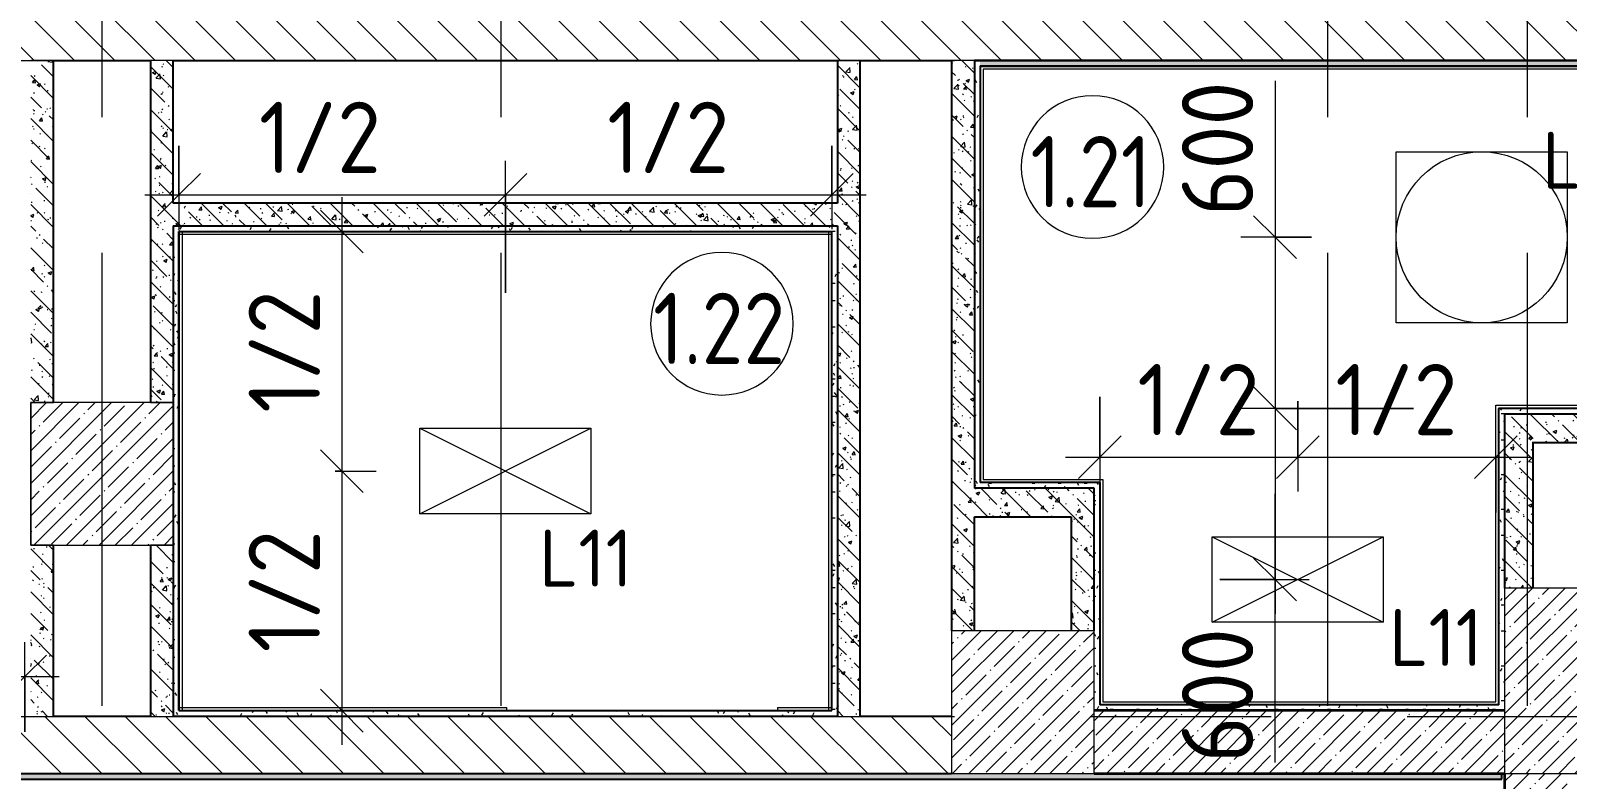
# Model space of a CAD drawing. Header units: millimetres. Extents: x 35802 to 233035, y -8553 to 29000.
# Drawn here: x 70310 to 75700, y 10880 to 13504 of the extents above; entities that cross this region are included whole.
import ezdxf

# ---------------------------------------------------------------- set-up
doc = ezdxf.new("R2010")
doc.units = ezdxf.units.MM
doc.linetypes.add('Осевая', pattern=[3175, 635, -476.25, 1587.5, -476.25])
for name, color, linetype, lineweight in [('A-ANNO-DIMS', 7, 'Continuous', 9), ('A-ANNO-DIMS-100', 7, 'Continuous', 9), ('A-ANNO-NOTE', 7, 'Continuous', 9), ('A-AREA-IDEN', 7, 'Continuous', 9), ('A-WALL', 7, 'Continuous', 9), ('E-LITE-EQPM-IDEN', 7, 'Continuous', 9), ('I-WALL', 7, 'Continuous', 9), ('S-COLS', 7, 'Continuous', 9), ('Оси-2', 7, 'Осевая', 9)]:
    doc.layers.add(name, color=color, linetype=linetype, lineweight=lineweight)
for name, color, linetype, lineweight, true_color in [('A-WALL-1', 7, 'Continuous', 35, 0x3c3c3c), ('A-WALL-2', 7, 'Continuous', 25, 0x3c3c3c), ('A-WALL-FNSH-2', 7, 'Continuous', 13, 0x3c3c3c)]:
    doc.layers.add(name, color=color, linetype=linetype, lineweight=lineweight, true_color=true_color)
doc.styles.add('GOST Common', font='GOST_Common.ttf', dxfattribs={"height": 200})
doc.styles.add('GOST Common_1', font='GOST_Common.ttf', dxfattribs={"width": 0.9, "height": 250})
doc.styles.add('ISOCPEUR', font='isocpeur.ttf', dxfattribs={"width": 0.9, "height": 250})
doc.dimstyles.new('ISO-2_5_0_9К_БОЛЬШОЙ', dxfattribs={"dimscale": 304.8, "dimtxt": 248.995294, "dimasz": 0.492126, "dimexe": 0.393701, "dimexo": 0.984252, "dimgap": 0, "dimtad": 1, "dimdec": 0, "dimrnd": 10, "dimzin": 0, "dimdsep": 46, "dimtxsty": 'ISOCPEUR', "dimblk1": 'OBLIQUE', "dimblk2": 'OBLIQUE', "dimsah": 1, "dimcen": 0.09, "dimdle": 0.393701, "dimazin": 0, "dimtfac": 1, "dimtdec": 4, "dimtix": 1, "dimtmove": 0, "dimatfit": 3, "dimfxl": 1, "dimtvp": 1, "dimtolj": 1, "dimtzin": 0, "dimarcsym": 2})
doc.dimstyles.new('ISO-2_5_0_9К_БОЛЬШОЙ_1', dxfattribs={"dimscale": 304.8, "dimtxt": 248.995294, "dimasz": 0.492126, "dimexe": 0.393701, "dimexo": 0.984252, "dimgap": 0, "dimtad": 1, "dimdec": 0, "dimrnd": 10, "dimzin": 0, "dimdsep": 46, "dimtxsty": 'ISOCPEUR', "dimblk1": 'OBLIQUE', "dimblk2": 'OBLIQUE', "dimsah": 1, "dimcen": 0.09, "dimdle": 0.393701, "dimazin": 0, "dimtfac": 1, "dimtdec": 4, "dimtix": 1, "dimtmove": 2, "dimatfit": 3, "dimfxl": 1, "dimtvp": 1, "dimtolj": 1, "dimtzin": 0, "dimarcsym": 2})
doc.dimstyles.new('ISO-2_5_0_9К_БОЛЬШОЙ_2', dxfattribs={"dimscale": 304.8, "dimtxt": 248.995294, "dimasz": 0.492126, "dimexe": 0.393701, "dimexo": 0.984252, "dimgap": 0, "dimtad": 1, "dimdec": 0, "dimrnd": 10, "dimzin": 0, "dimdsep": 46, "dimtxsty": 'ISOCPEUR', "dimblk1": 'OBLIQUE', "dimblk2": 'OBLIQUE', "dimsah": 1, "dimcen": 0.09, "dimdle": 0.393701, "dimazin": 0, "dimtfac": 1, "dimtdec": 4, "dimtix": 1, "dimtmove": 1, "dimatfit": 3, "dimfxl": 1, "dimtvp": 1, "dimtolj": 1, "dimtzin": 0, "dimarcsym": 2})
pattern_1 = [(135, (0, 0), (-75.43415, -75.43415), [106.68, -17.78, 3.556, -17.78]), (135, (0, 75.39), (-75.43415, -75.43415), []), (50, (0, 0), (127.52922, -11.15758), [13.335, -146.685]), (355, (0, 0), (-24.66966, 133.74002), [10.668, -117.348]), (100.451, (10.63, -0.93), (102.85973, 122.58178), [11.333, -124.663]), (46.184, (0, 35.56), (189.75516, -29.43036), [20.002, -220.027]), (96.636, (15.81, 33.1), (166.1822, 173.1996), [17, -186.995]), (351.184, (0, 35.56), (166.18393, 173.19757), [16.002, -176.022]), (21, (17.78, 26.67), (106.13027, -71.58603), [13.335, -146.685]), (326, (17.78, 26.67), (43.26188, 128.93175), [10.668, -117.348]), (71.451, (26.62, 20.7), (149.39198, 57.34505), [11.333, -124.663]), (37.5, (0, 0), (2.162228, 59.188357), [3.353, -112.573, 3.353, -115.773, -117.792]), (37.5, (0, 0), (2.162228, 59.188357), [-235.052, 3.353, -114.44]), (7.5, (0, 0), (46.773857, 70.12615), [3.353, -64.567, 3.353, -109.906, -44.894]), (7.5, (0, 0), (46.773857, 70.12615), [-181.178, 3.353, -41.542]), (327.5, (-39.65, 0), (94.91367, -4.010093), [3.353, -41.097, 3.353, -135.331, -184.023]), (327.5, (-39.65, 0), (94.91367, -4.010093), [-183.134, 3.353, -180.67]), (317.5, (-57.43, 0), (103.69057, 17.79882), [3.353, -54.432, 3.353, -88.748, -130.683]), (317.5, (-57.43, 0), (103.69057, 17.79882), [-149.885, 3.353, -127.33])]
pattern_2 = [(45, (0, 0), (-57.02463, 57.02463), []), (45, (57.025, 0), (-57.02463, 57.02463), [100.806, -20.161, 3.353, -16.808])]
pattern_3 = [(135, (0, 0), (-70.71068, -70.71068), [])]
pattern_4 = [(0, (0, 0), (121.92, 30.48), [10.058, -81.382, 10.058, -81.382, -487.68]), (0, (0, 0), (121.92, 30.48), [-182.88, 10.058, -172.822, 10.058, -81.382, -213.36]), (0, (0, 0), (121.92, 30.48), [-457.2, 10.058, -50.902, 10.058, -142.342]), (120, (45.72, 15.24), (-87.356454, 90.345817), [10.058, -81.382, 10.058, -81.382, -487.68]), (120, (45.72, 15.24), (-87.356454, 90.345817), [-182.88, 10.058, -172.822, 10.058, -81.382, -213.36]), (120, (45.72, 15.24), (-87.356454, 90.345817), [-457.2, 10.058, -50.902, 10.058, -142.342]), (240, (60.96, 76.2), (-34.563546, -120.825817), [10.058, -81.382, 10.058, -81.382, -487.68]), (240, (60.96, 76.2), (-34.563546, -120.825817), [-182.88, 10.058, -172.822, 10.058, -81.382, -213.36]), (240, (60.96, 76.2), (-34.563546, -120.825817), [-457.2, 10.058, -50.902, 10.058, -142.342])]

# ---------------------------------------------------------------- blocks, each defined once
blk = doc.blocks.new('BSC_Колонна _Прямоугольная - 650х500-23287315-План расстановки осветительного оборудования 1 этажа в осях 12-23')
at = {"layer": 'S-COLS'}
h = blk.add_hatch(dxfattribs=at)
h.set_pattern_fill('FP_32', color=256, style=0, pattern_type=2)
h.set_pattern_definition([(135, (11225, -75730), (-57.02463, -57.02463), []), (135, (11225, -75672.975), (-57.02463, -57.02463), [100.806, -20.161, 3.353, -16.808])])
h.paths.add_polyline_path([(325, -250), (325, 250), (-325, 250), (-325, -250), (169.3, -250)])
for p, q in [((325, 250), (-325, 250)), ((-325, 250), (-325, -250)), ((325, -250), (325, 250)), ((-325, -250), (325, -250))]:
    blk.add_line(p, q, dxfattribs=at)
blk = doc.blocks.new('BSC_Колонна _Прямоугольная - 500х500-V25-План расстановки осветительного оборудования 1 этажа в осях 12-23')
at = {"layer": 'S-COLS'}
h = blk.add_hatch(dxfattribs=at)
h.set_pattern_fill('FP_33', color=256, style=0, pattern_type=2)
h.set_pattern_definition([(45, (-73790, -11150), (-57.02463, 57.02463), []), (45, (-73732.975, -11150), (-57.02463, 57.02463), [100.806, -20.161, 3.353, -16.808])])
h.paths.add_polyline_path([(-250, -250), (250, -250), (250, 250), (-250, 250), (-250, -94.3)])
for p, q in [((250, 250), (-250, 250)), ((-250, 250), (-250, -250)), ((250, -250), (250, 250)), ((-250, -250), (250, -250))]:
    blk.add_line(p, q, dxfattribs=at)
blk = doc.blocks.new('Марка_Помещения - Номер-25198446-План расстановки осветительного оборудования 1 этажа в осях 12-23')
at = {"layer": 'A-AREA-IDEN'}
for start, end in [(360, 180), (180, 360)]:
    blk.add_arc((0, 0), 2.5, start, end, dxfattribs=at)
blk = doc.blocks.new('DIMBLOCK143-План расстановки осветительного оборудования 1 этажа в осях 12-23')
at = {"layer": 'A-ANNO-DIMS-100'}
for p, q in [((69479.9, 11927), (69479.9, 11119.9)), ((69479.9, 11239.9), (69479.9, 11927)), ((70289.8, 11045.9), (70289.8, 11359.9)), ((69479.9, 11239.9), (70409.8, 11239.9)), ((70289.8, 11239.9), (70289.8, 11045.9))]:
    blk.add_line(p, q, dxfattribs=at)
at = {"layer": 'A-ANNO-DIMS-100', "lineweight": 20}
for p, q in [((69479.9, 11239.9), (69554.9, 11314.9)), ((70289.8, 11239.9), (70364.8, 11314.9)), ((69479.9, 11239.9), (69404.9, 11164.9)), ((70289.8, 11239.9), (70214.8, 11164.9))]:
    blk.add_line(p, q, dxfattribs=at)
at = {"layer": 'A-ANNO-DIMS-100', "color": 0, "insert": (69669.4, 11566.5), "char_height": 250, "width": 517.144, "attachment_point": 1, "line_spacing_factor": 1.149209, "style": 'ISOCPEUR'}
blk.add_mtext('1/2', dxfattribs=at)
blk = doc.blocks.new('_Oblique')
at = {"color": 0, "linetype": 'ByBlock', "lineweight": -2}
blk.add_line((-0.5, -0.5), (0.5, 0.5), dxfattribs=at)
blk = doc.blocks.new('DIMBLOCK149-План расстановки осветительного оборудования 1 этажа в осях 12-23')
at = {"layer": 'A-ANNO-DIMS-100'}
for p, q in [((70830, 13100), (70830, 12808.3)), ((70830, 12928.3), (70830, 13100)), ((71975, 12585.4), (71975, 13048.3)), ((70710, 12928.3), (71975, 12928.3)), ((71975, 12928.3), (71975, 12585.4))]:
    blk.add_line(p, q, dxfattribs=at)
at = {"layer": 'A-ANNO-DIMS-100', "lineweight": 20}
for p, q in [((70830, 12928.3), (70905, 13003.3)), ((71975, 12928.3), (72050, 13003.3)), ((70830, 12928.3), (70755, 12853.3)), ((71975, 12928.3), (71900, 12853.3))]:
    blk.add_line(p, q, dxfattribs=at)
at = {"layer": 'A-ANNO-DIMS-100', "color": 0, "insert": (71110.2, 13254.9), "char_height": 250, "width": 517.144, "attachment_point": 1, "line_spacing_factor": 1.149209, "style": 'ISOCPEUR'}
blk.add_mtext('1/2', dxfattribs=at)
blk = doc.blocks.new('DIMBLOCK150-План расстановки осветительного оборудования 1 этажа в осях 12-23')
at = {"layer": 'A-ANNO-DIMS-100'}
for p, q in [((73120, 13100), (73120, 12808.3)), ((73120, 12928.3), (73120, 13100)), ((71975, 12585.4), (71975, 13048.3)), ((71975, 12928.3), (73240, 12928.3)), ((71975, 12928.3), (71975, 12585.4))]:
    blk.add_line(p, q, dxfattribs=at)
at = {"layer": 'A-ANNO-DIMS-100', "lineweight": 20}
for p, q in [((71975, 12928.3), (72050, 13003.3)), ((73120, 12928.3), (73195, 13003.3)), ((71975, 12928.3), (71900, 12853.3)), ((73120, 12928.3), (73045, 12853.3))]:
    blk.add_line(p, q, dxfattribs=at)
at = {"layer": 'A-ANNO-DIMS-100', "color": 0, "insert": (72332, 13254.9), "char_height": 250, "width": 517.144, "attachment_point": 1, "line_spacing_factor": 1.149209, "style": 'ISOCPEUR'}
blk.add_mtext('1/2', dxfattribs=at)
blk = doc.blocks.new('DIMBLOCK151-План расстановки осветительного оборудования 1 этажа в осях 12-23')
at = {"layer": 'A-ANNO-DIMS-100'}
for p, q in [((71401.1, 12920), (71401.1, 11960)), ((71207.1, 12800), (71521.1, 12800)), ((71401.1, 12800), (71207.1, 12800)), ((71377.5, 11960), (71521.1, 11960)), ((71401.1, 11960), (71377.5, 11960))]:
    blk.add_line(p, q, dxfattribs=at)
at = {"layer": 'A-ANNO-DIMS-100', "lineweight": 20}
for p, q in [((71401.1, 12800), (71326.1, 12875)), ((71401.1, 12800), (71476.1, 12725)), ((71401.1, 11960), (71326.1, 12035)), ((71401.1, 11960), (71476.1, 11885))]:
    blk.add_line(p, q, dxfattribs=at)
at = {"layer": 'A-ANNO-DIMS-100', "color": 0, "insert": (71074.4, 12164.5), "char_height": 250, "width": 517.144, "attachment_point": 1, "rotation": 90, "line_spacing_factor": 1.149209, "style": 'ISOCPEUR'}
blk.add_mtext('1/2', dxfattribs=at)
blk = doc.blocks.new('DIMBLOCK152-План расстановки осветительного оборудования 1 этажа в осях 12-23')
at = {"layer": 'A-ANNO-DIMS-100', "lineweight": 20}
for p, q in [((71401.1, 11960), (71326.1, 12035)), ((71401.1, 11960), (71476.1, 11885)), ((71401.1, 11120), (71326.1, 11195)), ((71401.1, 11120), (71476.1, 11045))]:
    blk.add_line(p, q, dxfattribs=at)
at = {"layer": 'A-ANNO-DIMS-100'}
for p, q in [((71377.5, 11960), (71521.1, 11960)), ((71401.1, 11960), (71377.5, 11960)), ((71401.1, 11960), (71401.1, 11000)), ((71207.1, 11120), (71521.1, 11120)), ((71401.1, 11120), (71207.1, 11120))]:
    blk.add_line(p, q, dxfattribs=at)
at = {"layer": 'A-ANNO-DIMS-100', "color": 0, "insert": (71074.4, 11324.5), "char_height": 250, "width": 517.144, "attachment_point": 1, "rotation": 90, "line_spacing_factor": 1.149209, "style": 'ISOCPEUR'}
blk.add_mtext('1/2', dxfattribs=at)
blk = doc.blocks.new('DIMBLOCK155-План расстановки осветительного оборудования 1 этажа в осях 12-23')
at = {"layer": 'A-ANNO-DIMS-100'}
for p, q in [((74060, 12220), (74060, 11889)), ((74060, 12009), (74060, 12220)), ((74754.5, 12205.4), (74754.5, 11889)), ((74754.5, 12009), (74754.5, 12205.4)), ((73940, 12009), (74754.5, 12009))]:
    blk.add_line(p, q, dxfattribs=at)
at = {"layer": 'A-ANNO-DIMS-100', "lineweight": 20}
for p, q in [((74060, 12009), (74135, 12084)), ((74754.5, 12009), (74829.5, 12084)), ((74060, 12009), (73985, 11934)), ((74754.5, 12009), (74679.5, 11934))]:
    blk.add_line(p, q, dxfattribs=at)
at = {"layer": 'A-ANNO-DIMS-100', "color": 0, "insert": (74191.8, 12335.6), "char_height": 250, "width": 517.144, "attachment_point": 1, "line_spacing_factor": 1.149209, "style": 'ISOCPEUR'}
blk.add_mtext('1/2', dxfattribs=at)
blk = doc.blocks.new('DIMBLOCK156-План расстановки осветительного оборудования 1 этажа в осях 12-23')
at = {"layer": 'A-ANNO-DIMS-100'}
for p, q in [((74754.5, 12205.4), (74754.5, 11889)), ((74754.5, 12009), (74754.5, 12205.4)), ((75449, 11815.1), (75449, 12129)), ((74754.5, 12009), (75569, 12009)), ((75449, 12009), (75449, 11815.1))]:
    blk.add_line(p, q, dxfattribs=at)
at = {"layer": 'A-ANNO-DIMS-100', "lineweight": 20}
for p, q in [((74754.5, 12009), (74829.5, 12084)), ((75449, 12009), (75524, 12084)), ((74754.5, 12009), (74679.5, 11934)), ((75449, 12009), (75374, 11934))]:
    blk.add_line(p, q, dxfattribs=at)
at = {"layer": 'A-ANNO-DIMS-100', "color": 0, "insert": (74886.3, 12335.6), "char_height": 250, "width": 517.144, "attachment_point": 1, "line_spacing_factor": 1.149209, "style": 'ISOCPEUR'}
blk.add_mtext('1/2', dxfattribs=at)
blk = doc.blocks.new('DIMBLOCK157-План расстановки осветительного оборудования 1 этажа в осях 12-23')
at = {"layer": 'A-ANNO-DIMS-100'}
for p, q in [((74674.7, 13328.7), (74674.7, 12754.6)), ((74674.7, 12900), (74674.7, 12180)), ((74802.4, 12780), (74554.7, 12780)), ((74674.7, 12780), (74802.4, 12780)), ((74674.7, 12754.6), (74674.7, 12480)), ((75160, 12180), (74554.7, 12180)), ((74674.7, 12180), (75160, 12180))]:
    blk.add_line(p, q, dxfattribs=at)
at = {"layer": 'A-ANNO-DIMS-100', "lineweight": 20}
for p, q in [((74674.7, 12780), (74599.7, 12855)), ((74674.7, 12780), (74749.7, 12705)), ((74674.7, 12180), (74599.7, 12255)), ((74674.7, 12180), (74749.7, 12105))]:
    blk.add_line(p, q, dxfattribs=at)
at = {"layer": 'A-ANNO-DIMS-100', "color": 0, "insert": (74348.1, 12854.6), "char_height": 250, "width": 568.858, "attachment_point": 1, "rotation": 90, "line_spacing_factor": 1.149209, "style": 'ISOCPEUR'}
blk.add_mtext('600', dxfattribs=at)
blk = doc.blocks.new('DIMBLOCK158-План расстановки осветительного оборудования 1 этажа в осях 12-23')
at = {"layer": 'A-ANNO-DIMS-100', "lineweight": 20}
for p, q in [((74674.7, 12180), (74599.7, 12255)), ((74674.7, 12180), (74749.7, 12105)), ((74674.7, 11580), (74599.7, 11655)), ((74674.7, 11580), (74749.7, 11505))]:
    blk.add_line(p, q, dxfattribs=at)
at = {"layer": 'A-ANNO-DIMS-100'}
for p, q in [((75160, 12180), (74554.7, 12180)), ((74674.7, 12180), (74674.7, 11460)), ((74674.7, 12180), (75160, 12180)), ((74674.7, 11512), (74674.7, 11880)), ((74480.8, 11580), (74794.7, 11580)), ((74674.7, 11580), (74480.8, 11580)), ((74674.7, 10937.9), (74674.7, 11512))]:
    blk.add_line(p, q, dxfattribs=at)
at = {"layer": 'A-ANNO-DIMS-100', "color": 0, "insert": (74348.1, 10937.9), "char_height": 250, "width": 568.858, "attachment_point": 1, "rotation": 90, "line_spacing_factor": 1.149209, "style": 'ISOCPEUR'}
blk.add_mtext('600', dxfattribs=at)

msp = doc.modelspace()

# ---------------------------------------------------------------- hatches: boundary and pattern name
at = {"layer": 'I-WALL'}
h = msp.add_hatch(dxfattribs=at)
h.set_pattern_fill('FP_20', color=256, style=0, pattern_type=2)
h.set_pattern_definition(pattern_3)
h.paths.add_polyline_path([(84590, 13400), (84590, 13600), (68650, 13600), (68650, 13400), (83263.9, 13400)])
h = msp.add_hatch(dxfattribs=at)
h.set_pattern_fill('FP_21', color=256, style=0, pattern_type=2)
h.set_pattern_definition(pattern_1)
h.paths.add_polyline_path([(70309.8, 11100), (70389.8, 11100), (70389.8, 11700), (70310, 11700), (70310, 12200), (70389.8, 12200), (70389.8, 13400), (70309.8, 13400), (70309.8, 12089.9)])
h = msp.add_hatch(dxfattribs=at)
h.set_pattern_fill('FP_21', color=256, style=0, pattern_type=2)
h.set_pattern_definition(pattern_1)
h.paths.add_polyline_path([(70810, 11100), (70810, 11700), (70730, 11700), (70730, 11100)])
h.paths.add_polyline_path([(70810, 12200), (70810, 13400), (70730, 13400), (70730, 12200)])
h = msp.add_hatch(dxfattribs=at)
h.set_pattern_fill('FP_21', color=256, style=0, pattern_type=2)
h.set_pattern_definition(pattern_1)
h.paths.add_polyline_path([(73140, 11100), (73220, 11100), (73220, 13400), (73140, 13400), (73140, 12089.9)])
h = msp.add_hatch(dxfattribs=at)
h.set_pattern_fill('FP_21', color=256, style=0, pattern_type=2)
h.set_pattern_definition(pattern_1)
h.paths.add_polyline_path([(73620, 11400), (73620, 13400), (73540, 13400), (73540, 11400), (73574.3, 11400)])
h = msp.add_hatch(dxfattribs=at)
h.set_pattern_fill('FP_67', color=256, style=0, pattern_type=2)
h.set_pattern_definition(pattern_4)
h.paths.add_polyline_path([(73640, 11920), (73640, 13400), (73620, 13400), (73620, 11920)])
h = msp.add_hatch(dxfattribs=at)
h.set_pattern_fill('FP_67', color=256, style=0, pattern_type=2)
h.set_pattern_definition(pattern_4)
h.paths.add_polyline_path([(77179.8, 13380), (77179.8, 13400), (73640, 13400), (73640, 13380), (77159.8, 13380)])
h = msp.add_hatch(dxfattribs=at)
h.set_pattern_fill('FP_21', color=256, style=0, pattern_type=2)
h.set_pattern_definition(pattern_1)
h.paths.add_polyline_path([(73140, 12820), (73140, 12900), (70810, 12900), (70810, 12820), (73106.9, 12820)])
h = msp.add_hatch(dxfattribs=at)
h.set_pattern_fill('FP_67', color=256, style=0, pattern_type=2)
h.set_pattern_definition(pattern_4)
h.paths.add_polyline_path([(70810, 11120), (70830, 11120), (70830, 12820), (70810, 12820), (70810, 12089.9)])
h = msp.add_hatch(dxfattribs=at)
h.set_pattern_fill('FP_67', color=256, style=0, pattern_type=2)
h.set_pattern_definition(pattern_4)
h.paths.add_polyline_path([(73140, 12800), (73140, 12820), (70830, 12820), (70831, 12800), (73120, 12800)])
h = msp.add_hatch(dxfattribs=at)
h.set_pattern_fill('FP_67', color=256, style=0, pattern_type=2)
h.set_pattern_definition(pattern_4)
h.paths.add_polyline_path([(73120, 11100), (73140, 11100), (73140, 12800), (73120, 12800), (73120, 11120)])
h = msp.add_hatch(dxfattribs=at)
h.set_pattern_fill('FP_67', color=256, style=0, pattern_type=2)
h.set_pattern_definition(pattern_4)
h.paths.add_polyline_path([(77159.8, 12160), (77159.8, 12180), (75460, 12180), (75460, 12160), (76008.9, 12160)])
h = msp.add_hatch(dxfattribs=at)
h.set_pattern_fill('FP_67', color=256, style=0, pattern_type=2)
h.set_pattern_definition(pattern_4)
h.paths.add_polyline_path([(75460, 11140), (75480, 11140), (75480, 12160), (75460, 12160), (75460, 11141)])
h = msp.add_hatch(dxfattribs=at)
h.set_pattern_fill('FP_21', color=256, style=0, pattern_type=2)
h.set_pattern_definition(pattern_1)
h.paths.add_polyline_path([(77179.8, 12060), (77179.8, 12160), (75480, 12160), (75480, 12060), (76779.8, 12060)])
h = msp.add_hatch(dxfattribs=at)
h.set_pattern_fill('FP_21', color=256, style=0, pattern_type=2)
h.set_pattern_definition(pattern_1)
h.paths.add_polyline_path([(75580, 11550), (75580, 12060), (75480, 12060), (75480, 11550)])
h = msp.add_hatch(dxfattribs=at)
h.set_pattern_fill('FP_67', color=256, style=0, pattern_type=2)
h.set_pattern_definition(pattern_4)
h.paths.add_polyline_path([(74040, 11900), (74040, 11920), (73620, 11920), (73620, 11900), (73832.4, 11900)])
h = msp.add_hatch(dxfattribs=at)
h.set_pattern_fill('FP_67', color=256, style=0, pattern_type=2)
h.set_pattern_definition(pattern_4)
h.paths.add_polyline_path([(74060, 11140), (74060, 11920), (74040, 11920), (74040, 11140)])
h = msp.add_hatch(dxfattribs=at)
h.set_pattern_fill('FP_21', color=256, style=0, pattern_type=2)
h.set_pattern_definition(pattern_1)
h.paths.add_polyline_path([(73620, 11800), (73960, 11800), (73960, 11900), (73620, 11900)])
h = msp.add_hatch(dxfattribs=at)
h.set_pattern_fill('FP_21', color=256, style=0, pattern_type=2)
h.set_pattern_definition(pattern_1)
h.paths.add_polyline_path([(74040, 11400), (74040, 11900), (73960, 11900), (73960, 11400)])
h = msp.add_hatch(dxfattribs=at)
h.set_pattern_fill('FP_67', color=256, style=0, pattern_type=2)
h.set_pattern_definition(pattern_4)
h.paths.add_polyline_path([(73106.9, 11100), (73120, 11100), (73120, 11120), (70810, 11120), (70810, 11100), (71655.9, 11100)])
h = msp.add_hatch(dxfattribs=at)
h.set_pattern_fill('FP_67', color=256, style=0, pattern_type=2)
h.set_pattern_definition(pattern_4)
h.paths.add_polyline_path([(74040, 11120), (75480, 11120), (75480, 11140), (74040, 11140)])
h = msp.add_hatch(dxfattribs=at)
h.set_pattern_fill('FP_1', color=256, style=0, pattern_type=2)
h.set_pattern_definition(pattern_2)
h.paths.add_polyline_path([(75480, 10900), (75480, 11120), (74040, 11120), (74040, 10900), (75283.4, 10900)])
h = msp.add_hatch(dxfattribs=at)
h.set_pattern_fill('FP_20', color=256, style=0, pattern_type=2)
h.set_pattern_definition(pattern_3)
h.paths.add_polyline_path([(73540, 10900), (73540, 11100), (66760, 11100), (66760, 10900), (73106.9, 10900)])
h.paths.add_polyline_path([(66560, 10900), (66560, 11100), (62160, 11100), (62160, 10900), (64400.9, 10900)])
h = msp.add_hatch(dxfattribs=at)
h.set_pattern_fill('FP_67', color=256, style=0, pattern_type=2)
h.set_pattern_definition(pattern_4)
h.paths.add_polyline_path([(75283.4, 10880), (75470, 10880), (75470, 10900), (62160, 10900), (62160, 10880), (74557.9, 10880)])
h.paths.add_polyline_path([(61960, 10880), (61960, 10900), (61940, 10900), (61940, 10880)])
h = msp.add_hatch(dxfattribs=at)
h.set_pattern_fill('FP_1', color=256, style=0, pattern_type=2)
h.set_pattern_definition(pattern_2)
h.paths.add_polyline_path([(75700, 7900), (75700, 9330), (75480, 9330), (75480, 7900)])
h.paths.add_polyline_path([(75700, 10830), (75700, 10900), (75480, 10900), (75480, 10830)])
at = {"layer": 'S-COLS'}
h = msp.add_hatch(dxfattribs=at)
h.set_pattern_fill('FP_1', color=256, style=0, pattern_type=2)
h.set_pattern_definition(pattern_2)
h.paths.add_polyline_path([(70389.8, 11700), (70810, 11700), (70810, 12200), (70310, 12200), (70310, 11700)])

# ---------------------------------------------------------------- linework, layer by layer
at = {"layer": 'A-ANNO-NOTE'}
for p, q in [((75099.9, 13080), (75699.9, 13080)), ((75099.9, 12480), (75099.9, 13080)), ((75699.9, 13080), (75699.9, 12480)), ((75699.9, 12480), (75099.9, 12480)), ((71675, 12110), (72275, 12110)), ((71675, 11810), (71675, 12110)), ((71675, 11810), (72275, 12110)), ((71675, 12110), (72275, 11810)), ((72275, 12110), (72275, 11810)), ((72275, 11810), (71675, 11810)), ((74454.5, 11730), (75054.5, 11730)), ((74454.5, 11430), (74454.5, 11730)), ((74454.5, 11430), (75054.5, 11730)), ((74454.5, 11730), (75054.5, 11430)), ((75054.5, 11730), (75054.5, 11430)), ((75054.5, 11430), (74454.5, 11430))]:
    msp.add_line(p, q, dxfattribs=at)
msp.add_circle((75399.9, 12780), 300, dxfattribs=at)
at = {"layer": 'A-WALL'}
for p, q in [((70389.8, 13400), (70309.8, 13400)), ((70810, 13400), (70730, 13400)), ((73220, 13400), (73140, 13400)), ((73620, 13400), (73540, 13400)), ((70310, 11700), (70310, 12200)), ((70310, 12200), (70389.8, 12200)), ((70730, 12200), (70810, 12200)), ((70389.8, 11700), (70310, 11700)), ((70810, 11700), (70730, 11700)), ((70309.8, 11100), (70389.8, 11100)), ((70730, 11100), (70810, 11100)), ((73140, 11100), (73220, 11100))]:
    msp.add_line(p, q, dxfattribs=at)
at = {"layer": 'A-WALL-1'}
for p, q in [((75480, 11120), (74040, 11120)), ((74040, 10900), (75480, 10900)), ((75480, 10900), (75480, 10830))]:
    msp.add_line(p, q, dxfattribs=at)
at = {"layer": 'A-WALL-2'}
for p, q in [((70389.8, 12200), (70389.8, 13400)), ((70389.8, 13400), (70730, 13400)), ((70730, 13400), (70730, 12200)), ((70810, 12900), (70810, 13400)), ((70810, 13400), (73140, 13400)), ((73140, 13400), (73140, 12900)), ((73220, 11100), (73220, 13400)), ((73220, 13400), (73540, 13400)), ((73540, 13400), (73540, 11400)), ((73620, 13400), (77179.8, 13400)), ((73620, 13400), (73620, 11900)), ((77179.8, 13400), (73620, 13400)), ((77159.8, 13380), (73640, 13380)), ((73640, 13380), (73640, 11920)), ((73140, 12900), (70810, 12900)), ((70810, 12820), (73140, 12820)), ((70810, 12820), (70810, 11100)), ((70830, 11120), (70830, 12800)), ((70830, 12800), (73120, 12800)), ((73120, 11120), (73120, 12800)), ((73140, 12820), (73140, 11100)), ((77159.8, 12180), (75460, 12180)), ((75460, 11140), (75460, 12180)), ((77179.8, 12160), (75480, 12160)), ((75480, 12160), (75480, 11550)), ((75580, 12060), (76679.8, 12060)), ((75580, 11550), (75580, 12060)), ((74060, 11920), (73640, 11920)), ((74060, 11920), (74060, 11140)), ((74040, 11900), (73620, 11900)), ((74040, 11400), (74040, 11900)), ((73620, 11400), (73620, 11800)), ((73620, 11800), (73960, 11800)), ((73960, 11800), (73960, 11400)), ((70389.8, 11100), (70389.8, 11700)), ((70730, 11700), (70730, 11100)), ((70830, 11120), (73120, 11120)), ((75460, 11140), (74060, 11140)), ((70730, 11100), (70389.8, 11100)), ((73140, 11100), (70810, 11100)), ((73540, 11100), (73220, 11100)), ((66760, 10900), (73540, 10900)), ((75470, 10880), (75470, 10900)), ((62160, 10880), (75470, 10880))]:
    msp.add_line(p, q, dxfattribs=at)
at = {"layer": 'A-WALL-FNSH-2'}
for p, q in [((73641, 13379), (77158.8, 13379)), ((73641, 11921), (73641, 13379)), ((70831, 12800), (70831, 11121)), ((70831, 12799), (73119, 12799)), ((73119, 12799), (73119, 11121)), ((75459, 12181), (75459, 11141)), ((77158.8, 12181), (75459, 12181)), ((74061, 11921), (73641, 11921)), ((74061, 11141), (74061, 11921)), ((73119, 11121), (70831, 11121)), ((75459, 11141), (74061, 11141)), ((75459.5, 10879), (75459.5, 10880))]:
    msp.add_line(p, q, dxfattribs=at)
at = {"layer": 'I-WALL'}
for p, q in [((77148.8, 13369), (73651, 13369)), ((73651, 13369), (73651, 11931)), ((73120, 12789), (70830, 12789)), ((70841, 12800), (70841, 11120)), ((73109, 11120), (73109, 12800)), ((75449, 11151), (75449, 12191)), ((75449, 12191), (77148.8, 12191)), ((73651, 11931), (74071, 11931)), ((74071, 11931), (74071, 11151)), ((70830, 11131), (71979.8, 11131)), ((71979.8, 11120), (71979.8, 11131)), ((72929.8, 11131), (73120, 11131)), ((72929.8, 11131), (72929.8, 11120)), ((74071, 11151), (75449, 11151))]:
    msp.add_line(p, q, dxfattribs=at)
at = {"layer": 'S-COLS'}
for p, q in [((70389.8, 12200), (70310, 12200)), ((70310, 12200), (70310, 11700)), ((70730, 12200), (70389.8, 12200)), ((70810, 12200), (70730, 12200)), ((70810, 11700), (70810, 12200)), ((70310, 11700), (70389.8, 11700)), ((70389.8, 11700), (70730, 11700)), ((70730, 11700), (70810, 11700))]:
    msp.add_line(p, q, dxfattribs=at)
at = {"layer": 'Оси-2'}
for p, q in [((75560, 501), (75560, 25078.1)), ((70560, 501), (70560, 24898.1)), ((71960, 501), (71960, 24898.1)), ((74860, 501), (74860, 24898.1)), ((39101.6, 13400), (81650, 13400)), ((39101.6, 11100), (82250, 11100))]:
    msp.add_line(p, q, dxfattribs=at)

# ---------------------------------------------------------------- block references
at = {"layer": 'A-AREA-IDEN', "xscale": 99.99999999999993, "yscale": 99.99999999999993, "zscale": 99.99999999999993}
for p in [(74034.5, 13026.2), (72734.5, 12476.7)]:
    msp.add_blockref('Марка_Помещения - Номер-25198446-План расстановки осветительного оборудования 1 этажа в осях 12-23', p, dxfattribs=at)
at = {"layer": 'S-COLS', "rotation": 270.0000000000007}
msp.add_blockref('BSC_Колонна _Прямоугольная - 650х500-23287315-План расстановки осветительного оборудования 1 этажа в осях 12-23', (75730, 11225), dxfattribs=at)
at = {"layer": 'S-COLS'}
msp.add_blockref('BSC_Колонна _Прямоугольная - 500х500-V25-План расстановки осветительного оборудования 1 этажа в осях 12-23', (73790, 11150), dxfattribs=at)

# ---------------------------------------------------------------- texts
at = {"layer": 'A-AREA-IDEN', "char_height": 250, "attachment_point": 1, "style": 'GOST Common_1'}
for s, insert, width in [('1.21', (73816.5, 13134.8), 548.354), ('1.22', (72492.7, 12585.2), 606.076)]:
    msp.add_mtext(s, dxfattribs=dict(at, insert=insert, width=width))
at = {"layer": 'E-LITE-EQPM-IDEN', "char_height": 200, "attachment_point": 1, "style": 'GOST Common'}
for s, insert, width in [('L09', (75611.7, 13149.8), 529.114), ('L11', (72093.3, 11754.8), 416.877), ('L11', (75075.5, 11476.5), 416.877)]:
    msp.add_mtext(s, dxfattribs=dict(at, insert=insert, width=width))

# ---------------------------------------------------------------- dimensions: what is measured, and where the dimension line sits
at = {"layer": 'A-ANNO-DIMS'}
for base, p1, p2, override, picture, middle in [((74674.7, 12180), (75102.4, 12780), (75460, 12180), {"dimpost": '<>', "dimfxl": 698.4799}, 'DIMBLOCK157-План расстановки осветительного оборудования 1 этажа в осях 12-23', (74514.8, 13139)), ((74674.7, 11580), (75460, 12180), (74780.8, 11580), {"dimpost": '<>', "dimfxl": 906.28358}, 'DIMBLOCK158-План расстановки осветительного оборудования 1 этажа в осях 12-23', (74514.8, 11222.4))]:
    dim = msp.add_linear_dim(base=base, p1=p1, p2=p2, angle=90, dimstyle='ISO-2_5_0_9К_БОЛЬШОЙ_2', override=override, dxfattribs=at)
    dim.commit()
    dim.dimension.update_dxf_attribs({"geometry": picture, "text_midpoint": middle, "dimtype": 160, "text_rotation": 90})
dim = msp.add_linear_dim(base=(71975, 12928.3), p1=(70830, 12800), p2=(71975, 12285.4), text='1/2', dimstyle='ISO-2_5_0_9К_БОЛЬШОЙ_1', override={"dimpost": '<>', "dimfxl": 1255.3313}, dxfattribs=at)
dim.commit()
dim.dimension.update_dxf_attribs({"geometry": 'DIMBLOCK149-План расстановки осветительного оборудования 1 этажа в осях 12-23', "text_midpoint": (71368.8, 13088.3), "dimtype": 160})
for base, p1, p2, override, picture, middle in [((73120, 12928.3), (71975, 12285.4), (73120, 12800), {"dimpost": '<>', "dimfxl": 1255.3313}, 'DIMBLOCK150-План расстановки осветительного оборудования 1 этажа в осях 12-23', (72547.5, 13053.3)), ((74754.5, 12009), (74060, 11920), (74754.5, 11905.4), {"dimpost": '<>', "dimfxl": 694.653803}, 'DIMBLOCK155-План расстановки осветительного оборудования 1 этажа в осях 12-23', (74407.3, 12134)), ((75449, 12009), (74754.5, 11905.4), (75449, 12115.1), {"dimpost": '<>', "dimfxl": 725.464091}, 'DIMBLOCK156-План расстановки осветительного оборудования 1 этажа в осях 12-23', (75101.7, 12134)), ((70289.8, 11239.9), (69479.9, 12227), (70289.8, 11345.9), {"dimpost": '<>', "dimfxl": 1196.747379}, 'DIMBLOCK143-План расстановки осветительного оборудования 1 этажа в осях 12-23', (69884.9, 11364.9))]:
    dim = msp.add_linear_dim(base=base, p1=p1, p2=p2, text='1/2', dimstyle='ISO-2_5_0_9К_БОЛЬШОЙ', override=override, dxfattribs=at)
    dim.commit()
    dim.dimension.update_dxf_attribs({"geometry": picture, "text_midpoint": middle})
for base, p1, p2, picture, middle in [((71401.1, 11960), (71507.1, 12800), (71677.5, 11960), 'DIMBLOCK151-План расстановки осветительного оборудования 1 этажа в осях 12-23', (71276.1, 12380)), ((71401.1, 11120), (71677.5, 11960), (71507.1, 11120), 'DIMBLOCK152-План расстановки осветительного оборудования 1 этажа в осях 12-23', (71276.1, 11540))]:
    dim = msp.add_linear_dim(base=base, p1=p1, p2=p2, angle=90, text='1/2', dimstyle='ISO-2_5_0_9К_БОЛЬШОЙ', override={"dimpost": '<>', "dimfxl": 857.103675}, dxfattribs=at)
    dim.commit()
    dim.dimension.update_dxf_attribs({"geometry": picture, "text_midpoint": middle})

doc.saveas('drawing.dxf')
